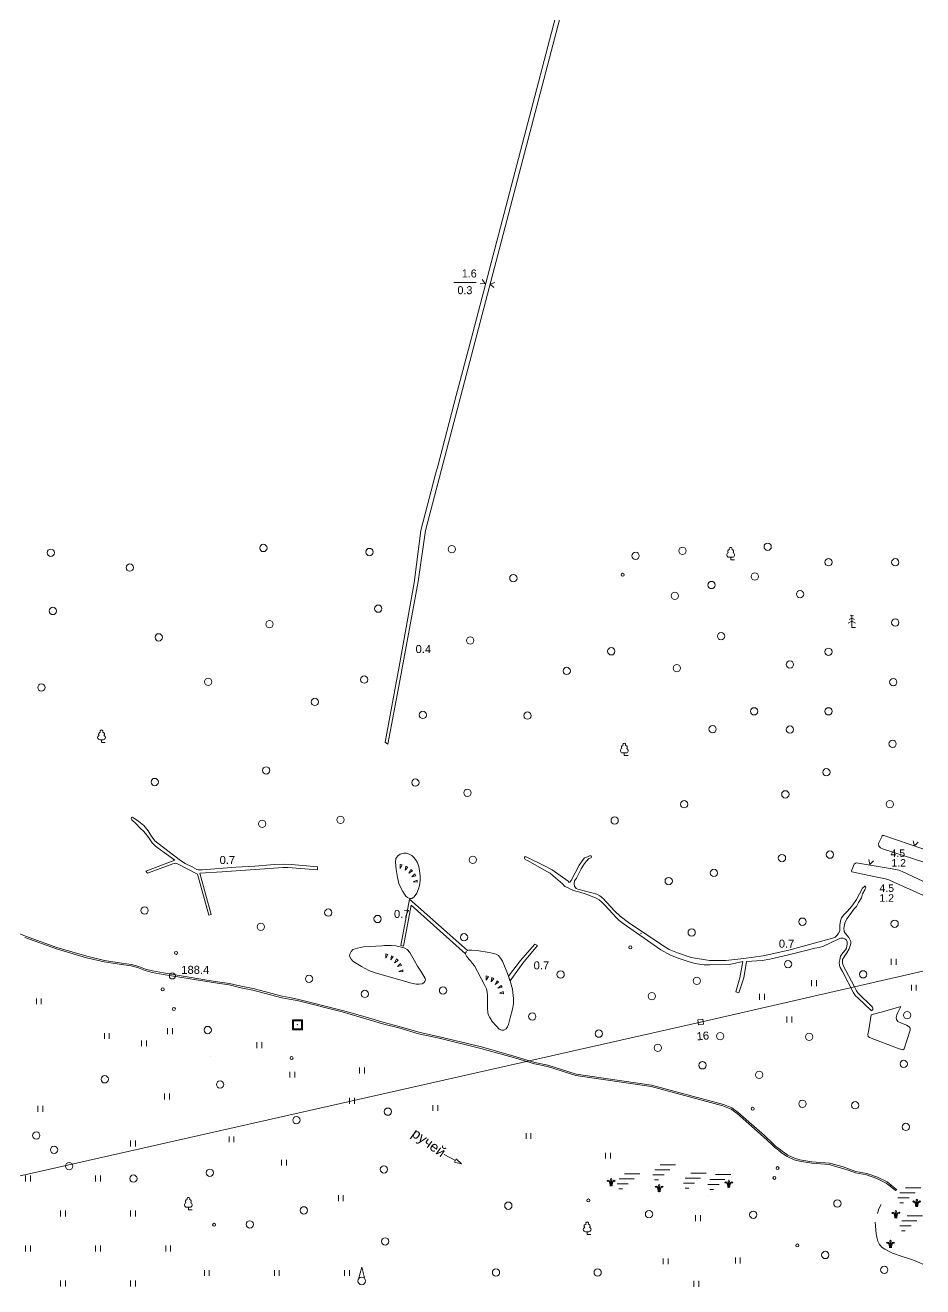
# Model space of a CAD drawing. Extents: x 1000 to 4000, y -4000 to -1000.
# Drawn here: x 3641 to 4000, y -3302 to -2798 of the extents above; entities that cross this region are included whole.
import ezdxf
from ezdxf.enums import TextEntityAlignment as Align

# ---------------------------------------------------------------- set-up
doc = ezdxf.new("R2010")
doc.units = 0
doc.header["$MEASUREMENT"] = 0
doc.layers.get('0').update_dxf_attribs({"linetype": 'CONTINUOUS'})
for name, color, linetype in [('14', 7, 'CONTINUOUS'), ('18', 7, 'CONTINUOUS'), ('19', 7, 'CONTINUOUS'), ('30', 7, 'CONTINUOUS'), ('33', 7, 'CONTINUOUS'), ('34', 7, 'CONTINUOUS'), ('CONSTRUCTION_CLASS', 7, 'CONTINUOUS')]:
    doc.layers.add(name, color=color, linetype=linetype)
doc.styles.add('ARIAL', font='arial.ttf')
doc.styles.get("Standard").update_dxf_attribs({"font": 'txt', "height": 0.2})

msp = doc.modelspace()

# ---------------------------------------------------------------- linework, layer by layer
at = {"color": 253, "linetype": 'Continuous', "lineweight": 0}
for p, q in [((3923.22, -3011.76), (3923.22, -3010.67)), ((3923.22, -3011.76), (3924.72, -3011.76)), ((3971.65, -3036.31), (3970.15, -3036.99)), ((3971.65, -3035.06), (3970.55, -3035.56)), ((3971.65, -3033.81), (3970.95, -3034.13)), ((3971.65, -3038.81), (3971.65, -3033.81)), ((3971.65, -3033.81), (3972.35, -3034.13)), ((3971.65, -3036.31), (3971.65, -3035.06)), ((3971.65, -3035.06), (3972.75, -3035.56)), ((3971.65, -3036.31), (3973.15, -3036.99)), ((3971.65, -3038.81), (3973.15, -3038.81)), ((3671.75, -3084.73), (3671.75, -3083.65)), ((3671.75, -3084.73), (3673.25, -3084.73)), ((3880.7, -3090.01), (3880.7, -3088.92)), ((3880.7, -3090.01), (3882.2, -3090.01)), ((3996.18, -3124.07), (3996.7, -3126.01)), ((3996.7, -3126.01), (3998.12, -3124.59)), ((3978.39, -3131.59), (3978.91, -3133.52)), ((3978.91, -3133.52), (3980.32, -3132.1)), ((3910.09, -3195.67), (3912.07, -3195.38)), ((3910.37, -3197.65), (3910.09, -3195.67)), ((3910.37, -3197.65), (3912.35, -3197.36)), ((3911.22, -3196.51), (3911.22, -3196.51)), ((3912.35, -3197.36), (3912.07, -3195.38)), ((3808.67, -3249.45), (3813.18, -3251.9)), ((3880.78, -3257.2), (3886.92, -3257.2)), ((3892.11, -3257.63), (3896.61, -3257.63)), ((3892.89, -3255.63), (3898.91, -3255.63)), ((3895.08, -3253.63), (3901.21, -3253.63)), ((3907.29, -3256.9), (3913.42, -3256.9)), ((3917.12, -3257.49), (3923.25, -3257.49)), ((3877.81, -3261.2), (3882.31, -3261.2)), ((3878.5, -3263.2), (3880.01, -3263.2)), ((3878.59, -3259.2), (3884.61, -3259.2)), ((3892.79, -3259.63), (3894.31, -3259.63)), ((3904.32, -3260.9), (3908.82, -3260.9)), ((3905.01, -3262.9), (3906.52, -3262.9)), ((3905.1, -3258.9), (3911.12, -3258.9)), ((3914.14, -3261.49), (3918.65, -3261.49)), ((3914.93, -3259.49), (3920.95, -3259.49)), ((3993.07, -3262.85), (3999.2, -3262.85)), ((3914.83, -3263.49), (3916.35, -3263.49)), ((3990.09, -3266.85), (3994.59, -3266.85)), ((3990.87, -3264.85), (3996.9, -3264.85)), ((3706.46, -3271.63), (3706.46, -3270.54)), ((3706.46, -3271.63), (3707.96, -3271.63)), ((3990.78, -3268.85), (3992.29, -3268.85)), ((3990.79, -3277.99), (3995.3, -3277.99)), ((3991.57, -3275.99), (3997.6, -3275.99)), ((3993.77, -3273.99), (3999.9, -3273.99)), ((3865.86, -3281.43), (3865.86, -3280.35)), ((3865.86, -3281.43), (3867.36, -3281.43)), ((3991.48, -3279.99), (3992.99, -3279.99)), ((3774.45, -3299.28), (3775.74, -3294.55)), ((3775.74, -3294.55), (3777.03, -3299.28))]:
    msp.add_line(p, q, dxfattribs=at)
for points in [[(3922.53, -3010.67), (3923.9, -3010.67)], [(3671.06, -3083.65), (3672.43, -3083.65)], [(3880.01, -3088.92), (3881.38, -3088.92)], [(3791.12, -3133.47), (3791.92, -3133.71), (3791.1, -3135.16), (3791.12, -3133.47)], [(3793.37, -3134.2), (3794.12, -3134.56), (3793.07, -3135.85), (3793.37, -3134.2)], [(3795.41, -3135.49), (3796.01, -3136.07), (3794.61, -3136.97), (3795.41, -3135.49)], [(3797.03, -3137.31), (3797.41, -3138.05), (3795.78, -3138.44), (3797.03, -3137.31)], [(3797.88, -3139.8), (3797.98, -3140.63), (3796.32, -3140.43), (3797.88, -3139.8)], [(3785.38, -3169.29), (3786.18, -3169.53), (3785.36, -3170.98), (3785.38, -3169.29)], [(3787.63, -3170.02), (3788.38, -3170.38), (3787.33, -3171.67), (3787.63, -3170.02)], [(3789.67, -3171.31), (3790.27, -3171.89), (3788.87, -3172.79), (3789.67, -3171.31)], [(3987.41, -3173.6), (3987.41, -3171.26)], [(3989.36, -3171.26), (3989.36, -3173.6)], [(3791.29, -3173.13), (3791.67, -3173.87), (3790.05, -3174.26), (3791.29, -3173.13)], [(3792.14, -3175.62), (3792.24, -3176.45), (3790.58, -3176.25), (3792.14, -3175.62)], [(3825.56, -3178.04), (3826.36, -3178.28), (3825.53, -3179.73), (3825.56, -3178.04)], [(3827.8, -3178.77), (3828.56, -3179.13), (3827.5, -3180.42), (3827.8, -3178.77)], [(3829.85, -3180.06), (3830.45, -3180.64), (3829.04, -3181.54), (3829.85, -3180.06)], [(3831.47, -3181.88), (3831.84, -3182.62), (3830.22, -3183.01), (3831.47, -3181.88)], [(3955.53, -3182.16), (3955.53, -3179.82)], [(3957.49, -3179.82), (3957.49, -3182.16)], [(3995.45, -3183.97), (3995.45, -3181.64)], [(3997.4, -3181.64), (3997.4, -3183.97)], [(3645.73, -3189.4), (3645.73, -3187.06)], [(3647.68, -3187.06), (3647.68, -3189.4)], [(3832.32, -3184.37), (3832.41, -3185.2), (3830.76, -3185), (3832.32, -3184.37)], [(3934.8, -3187.61), (3934.8, -3185.27)], [(3936.75, -3185.27), (3936.75, -3187.61)], [(3945.69, -3196.68), (3945.69, -3194.34)], [(3947.64, -3194.34), (3947.64, -3196.68)], [(3672.9, -3203.29), (3672.9, -3200.95)], [(3674.85, -3200.95), (3674.85, -3203.29)], [(3698.16, -3201.36), (3698.16, -3199.01)], [(3700.11, -3199.01), (3700.11, -3201.36)], [(3687.76, -3206.22), (3687.76, -3203.88)], [(3689.71, -3203.88), (3689.71, -3206.22)], [(3733.85, -3206.92), (3733.85, -3204.58)], [(3735.8, -3204.58), (3735.8, -3206.92)], [(3747.02, -3218.74), (3747.02, -3216.4)], [(3748.97, -3216.4), (3748.97, -3218.74)], [(3774.86, -3217.07), (3774.86, -3214.73)], [(3776.81, -3214.73), (3776.81, -3217.07)], [(3696.92, -3227.49), (3696.92, -3225.15)], [(3698.87, -3225.15), (3698.87, -3227.49)], [(3770.93, -3229.16), (3770.93, -3226.82)], [(3772.88, -3226.82), (3772.88, -3229.16)], [(3646.32, -3232.36), (3646.32, -3230.01)], [(3648.28, -3230.01), (3648.28, -3232.36)], [(3804.16, -3232.03), (3804.16, -3229.69)], [(3806.11, -3229.69), (3806.11, -3232.03)], [(3722.75, -3244.6), (3722.75, -3242.26)], [(3724.7, -3242.26), (3724.7, -3244.6)], [(3841.44, -3243.25), (3841.44, -3240.91)], [(3843.39, -3240.91), (3843.39, -3243.25)], [(3683.4, -3246.26), (3683.4, -3243.92)], [(3685.35, -3243.92), (3685.35, -3246.26)], [(3743.7, -3253.91), (3743.7, -3251.57)], [(3745.65, -3251.57), (3745.65, -3253.91)], [(3815.7, -3253.26), (3813.55, -3251.21), (3812.81, -3252.59), (3815.7, -3253.26)], [(3873.24, -3251.14), (3873.24, -3248.8)], [(3875.19, -3248.8), (3875.19, -3251.14)], [(3641.4, -3260.26), (3641.4, -3257.92)], [(3643.35, -3257.92), (3643.35, -3260.26)], [(3669.4, -3260.26), (3669.4, -3257.92)], [(3671.35, -3257.92), (3671.35, -3260.26)], [(3766.43, -3268.11), (3766.43, -3265.78)], [(3768.38, -3265.78), (3768.38, -3268.11)], [(3655.4, -3274.26), (3655.4, -3271.92)], [(3657.35, -3271.92), (3657.35, -3274.26)], [(3683.4, -3274.26), (3683.4, -3271.92)], [(3685.35, -3271.92), (3685.35, -3274.26)], [(3705.77, -3270.54), (3707.14, -3270.54)], [(3909.19, -3276.09), (3909.19, -3273.75)], [(3911.14, -3273.75), (3911.14, -3276.09)], [(3865.17, -3280.35), (3866.53, -3280.35)], [(3641.4, -3288.26), (3641.4, -3285.92)], [(3643.35, -3285.92), (3643.35, -3288.26)], [(3669.4, -3288.26), (3669.4, -3285.92)], [(3671.35, -3285.92), (3671.35, -3288.26)], [(3697.4, -3288.26), (3697.4, -3285.92)], [(3699.35, -3285.92), (3699.35, -3288.26)], [(3896.25, -3293.38), (3896.25, -3291.04)], [(3898.2, -3291.04), (3898.2, -3293.38)], [(3925.12, -3293.05), (3925.12, -3290.71)], [(3927.07, -3290.71), (3927.07, -3293.05)], [(3712.86, -3298.04), (3712.86, -3295.7)], [(3714.81, -3295.7), (3714.81, -3298.04)], [(3740.86, -3298.04), (3740.86, -3295.7)], [(3742.81, -3295.7), (3742.81, -3298.04)], [(3768.86, -3298.04), (3768.86, -3295.7)], [(3770.81, -3295.7), (3770.81, -3298.04)], [(3655.4, -3302.26), (3655.4, -3299.92)], [(3657.35, -3299.92), (3657.35, -3302.26)], [(3683.4, -3302.26), (3683.4, -3299.92)], [(3685.35, -3299.92), (3685.35, -3302.26)], [(3908.53, -3302.36), (3908.53, -3300.02)], [(3910.48, -3300.02), (3910.48, -3302.36)]]:
    msp.add_lwpolyline(points, dxfattribs=at)
for points in [[(3752.02, -3195.58), (3748.02, -3195.58), (3748.02, -3195.58), (3748.02, -3199.58), (3748.02, -3199.58), (3752.02, -3199.58), (3752.02, -3199.58), (3752.02, -3195.58)], [(3751.62, -3195.98), (3748.42, -3195.98), (3748.42, -3195.98), (3748.42, -3199.18), (3748.42, -3199.18), (3751.62, -3199.18), (3751.62, -3199.18), (3751.62, -3195.98)], [(3874.22, -3259.76), (3873.89, -3259.95), (3874.05, -3260.21), (3874.51, -3260.19), (3874.9, -3260.67), (3875.08, -3262.08), (3875.08, -3262.08), (3875.04, -3260.48), (3874.67, -3259.95), (3874.22, -3259.76)], [(3875.47, -3262.1), (3875.31, -3260.19), (3875.18, -3259.46), (3875.47, -3258.98), (3875.74, -3259.45), (3875.57, -3260.24), (3875.47, -3262.1)], [(3876.72, -3259.76), (3877.03, -3259.95), (3876.87, -3260.21), (3876.41, -3260.19), (3876.02, -3260.67), (3875.8, -3262.06), (3875.8, -3262.06), (3875.9, -3260.48), (3876.27, -3259.95), (3876.72, -3259.76)], [(3893.43, -3262.14), (3893.09, -3262.33), (3893.26, -3262.59), (3893.72, -3262.57), (3894.11, -3263.05), (3894.29, -3264.46), (3894.29, -3264.46), (3894.24, -3262.86), (3893.88, -3262.33), (3893.43, -3262.14)], [(3894.68, -3264.48), (3894.52, -3262.57), (3894.39, -3261.84), (3894.68, -3261.36), (3894.95, -3261.83), (3894.78, -3262.62), (3894.68, -3264.48)], [(3895.93, -3262.14), (3896.24, -3262.33), (3896.08, -3262.59), (3895.61, -3262.57), (3895.23, -3263.05), (3895.01, -3264.44), (3895.01, -3264.44), (3895.11, -3262.86), (3895.48, -3262.33), (3895.93, -3262.14)], [(3921.24, -3260.42), (3920.91, -3260.61), (3921.07, -3260.87), (3921.53, -3260.85), (3921.92, -3261.33), (3922.1, -3262.74), (3922.1, -3262.74), (3922.06, -3261.14), (3921.69, -3260.61), (3921.24, -3260.42)], [(3922.49, -3262.76), (3922.33, -3260.85), (3922.2, -3260.12), (3922.49, -3259.64), (3922.76, -3260.11), (3922.59, -3260.9), (3922.49, -3262.76)], [(3923.74, -3260.42), (3924.05, -3260.61), (3923.89, -3260.87), (3923.43, -3260.85), (3923.04, -3261.33), (3922.82, -3262.72), (3922.82, -3262.72), (3922.92, -3261.14), (3923.29, -3260.61), (3923.74, -3260.42)], [(3996.35, -3268.07), (3996.02, -3268.26), (3996.18, -3268.53), (3996.64, -3268.51), (3997.03, -3268.99), (3997.21, -3270.39), (3997.21, -3270.39), (3997.17, -3268.8), (3996.8, -3268.26), (3996.35, -3268.07)], [(3997.6, -3270.41), (3997.44, -3268.51), (3997.31, -3267.78), (3997.6, -3267.3), (3997.87, -3267.76), (3997.7, -3268.55), (3997.6, -3270.41)], [(3998.85, -3268.07), (3999.16, -3268.26), (3999, -3268.53), (3998.54, -3268.51), (3998.15, -3268.99), (3997.93, -3270.38), (3997.93, -3270.38), (3998.03, -3268.8), (3998.4, -3268.26), (3998.85, -3268.07)], [(3988.01, -3272.57), (3987.68, -3272.76), (3987.84, -3273.02), (3988.3, -3273), (3988.69, -3273.48), (3988.87, -3274.89), (3988.87, -3274.89), (3988.83, -3273.29), (3988.46, -3272.76), (3988.01, -3272.57)], [(3989.26, -3274.91), (3989.1, -3273), (3988.97, -3272.27), (3989.26, -3271.79), (3989.53, -3272.26), (3989.36, -3273.05), (3989.26, -3274.91)], [(3990.51, -3272.57), (3990.82, -3272.76), (3990.66, -3273.02), (3990.2, -3273), (3989.81, -3273.48), (3989.59, -3274.87), (3989.59, -3274.87), (3989.69, -3273.29), (3990.06, -3272.76), (3990.51, -3272.57)], [(3985.89, -3284.48), (3985.56, -3284.67), (3985.72, -3284.93), (3986.18, -3284.91), (3986.57, -3285.39), (3986.75, -3286.8), (3986.75, -3286.8), (3986.71, -3285.2), (3986.34, -3284.67), (3985.89, -3284.48)], [(3987.14, -3286.82), (3986.98, -3284.91), (3986.85, -3284.18), (3987.14, -3283.7), (3987.41, -3284.17), (3987.24, -3284.96), (3987.14, -3286.82)], [(3988.39, -3284.48), (3988.7, -3284.67), (3988.54, -3284.93), (3988.08, -3284.91), (3987.69, -3285.39), (3987.47, -3286.78), (3987.47, -3286.78), (3987.57, -3285.2), (3987.94, -3284.67), (3988.39, -3284.48)]]:
    msp.add_lwpolyline(points, close=True, dxfattribs=at)
for centre, radius in [((3736.46, -3006.98), 1.46), ((3811.79, -3007.43), 1.46), ((3938.01, -3006.48), 1.46), ((3651.5, -3008.88), 1.46), ((3778.83, -3008.6), 1.46), ((3885.22, -3010.14), 1.46), ((3903.95, -3008.1), 1.46), ((3683.08, -3014.84), 1.46), ((3962.3, -3012.71), 1.46), ((3989.02, -3012.71), 1.46), ((3836.36, -3019.07), 1.46), ((3880.03, -3017.7), 0.6), ((3915.59, -3021.79), 1.46), ((3932.87, -3018.39), 1.46), ((3900.88, -3026.1), 1.46), ((3950.96, -3025.44), 1.46), ((3652.31, -3032.17), 1.46), ((3782.37, -3031.25), 1.46), ((3738.91, -3037.47), 1.46), ((3989.02, -3036.81), 1.46), ((3694.62, -3042.72), 1.46), ((3919.37, -3042.23), 1.46), ((3819.08, -3043.97), 1.46), ((3875.5, -3048.3), 1.46), ((3962.3, -3048.46), 1.46), ((3857.69, -3056.14), 1.46), ((3901.69, -3055.06), 1.46), ((3946.91, -3053.6), 1.46), ((3647.72, -3062.76), 1.46), ((3714.35, -3060.49), 1.46), ((3776.7, -3059.62), 1.46), ((3988.21, -3060.64), 1.46), ((3756.99, -3068.55), 1.46), ((3932.6, -3072.29), 1.46), ((3962.3, -3072.29), 1.46), ((3800.18, -3073.73), 1.46), ((3842.03, -3074.01), 1.46), ((3916, -3079.42), 1.46), ((3946.91, -3079.6), 1.46), ((3987.94, -3085.29), 1.46), ((3737.56, -3095.9), 1.46), ((3961.49, -3096.66), 1.46), ((3693.02, -3100.56), 1.46), ((3797.21, -3100.8), 1.46), ((3818, -3104.86), 1.46), ((3945.08, -3105.49), 1.46), ((3904.66, -3109.46), 1.46), ((3986.86, -3109.39), 1.46), ((3735.94, -3117.29), 1.46), ((3767.25, -3115.67), 1.46), ((3876.85, -3115.95), 1.46), ((3820.16, -3131.65), 1.46), ((3943.73, -3130.95), 1.46), ((3962.9, -3129.59), 1.46), ((3916.54, -3136.91), 1.46), ((3898.45, -3140.16), 1.46), ((3688.97, -3151.95), 1.46), ((3762.39, -3152.76), 1.46), ((3735.4, -3158.45), 1.46), ((3782.1, -3155.32), 1.46), ((3951.9, -3156.4), 1.46), ((3988.76, -3157.21), 1.46), ((3816.65, -3162.63), 1.46), ((3907.63, -3160.74), 1.46), ((3883.12, -3166.67), 0.6), ((3701.53, -3168.89), 0.6), ((3946.16, -3173.39), 1.46), ((3700.09, -3178.09), 1.2), ((3855.26, -3177.53), 1.46), ((3976.21, -3177.45), 1.46), ((3754.7, -3179.23), 1.46), ((3808.25, -3183.91), 1.46), ((3909.67, -3180.06), 1.46), ((3696.17, -3183.46), 0.6), ((3776.98, -3185.28), 1.46), ((3891.7, -3186.19), 1.46), ((3700.67, -3191.29), 0.6), ((3993.75, -3193.78), 1.46), ((3843.92, -3194.32), 1.46), ((3714.21, -3199.71), 1.46), ((3870.54, -3201.16), 1.46), ((3919, -3202.2), 1.46), ((3954.6, -3202.44), 1.46), ((3894.12, -3206.86), 1.46), ((3747.71, -3210.9), 0.6), ((3911.95, -3213.82), 1.46), ((3992.4, -3213.28), 1.46), ((3673.04, -3219.42), 1.46), ((3934.63, -3217.61), 1.46), ((3719.14, -3221.5), 1.46), ((3951.9, -3229.25), 1.46), ((3786.18, -3232.35), 1.46), ((3932.01, -3231.19), 0.6), ((3972.96, -3229.8), 1.46), ((3749.64, -3235.73), 1.46), ((3993.21, -3238.46), 1.46), ((3645.67, -3241.86), 1.46), ((3652.77, -3247.61), 1.46), ((3658.79, -3254.17), 1.46), ((3684.49, -3259.13), 1.46), ((3715.03, -3256.77), 1.46), ((3784.63, -3255.44), 1.46), ((3940.72, -3258.81), 0.6), ((3941.97, -3254.92), 0.6), ((3866.33, -3267.83), 0.6), ((3965.86, -3269.09), 1.46), ((3752.61, -3271.81), 1.46), ((3834.35, -3269.95), 1.46), ((3890.59, -3273.33), 1.46), ((3932.26, -3273.57), 1.46), ((3716.77, -3277.6), 0.6), ((3731.02, -3277.42), 1.46), ((3785.15, -3284.22), 1.46), ((3949.89, -3285.84), 0.6), ((3961.03, -3289.65), 1.46), ((3775.74, -3300.05), 1.5), ((3829.42, -3296.67), 1.46), ((3870.06, -3296.65), 1.46), ((3984.61, -3295.62), 1.46)]:
    msp.add_circle(centre, radius, dxfattribs=at)
for centre, radius, start, end in [((3922.54, -3009.79), 0.879, 108.3532, 269.3875), ((3922.78, -3008.41), 0.754, 88.1329, 226.6634), ((3923.22, -3007.3), 0.545, 90, 220.5003), ((3923.22, -3007.3), 0.545, 319.4997, 90), ((3923.66, -3008.41), 0.754, 313.3366, 91.8671), ((3923.9, -3009.79), 0.879, 269.6098, 71.6468), ((3671.31, -3081.39), 0.754, 88.1329, 226.6634), ((3671.75, -3080.28), 0.545, 90, 220.5003), ((3671.75, -3080.28), 0.545, 319.4997, 90), ((3672.19, -3081.39), 0.754, 313.3366, 91.8671), ((3671.07, -3082.77), 0.879, 108.3532, 269.3875), ((3672.43, -3082.77), 0.879, 269.6098, 71.6468), ((3880.26, -3086.66), 0.754, 88.1329, 226.6634), ((3880.7, -3085.55), 0.545, 90, 220.5003), ((3880.7, -3085.55), 0.545, 319.4997, 90), ((3881.14, -3086.66), 0.754, 313.3366, 91.8671), ((3880.02, -3088.04), 0.879, 108.3532, 269.3875), ((3881.38, -3088.04), 0.879, 269.6098, 71.6468), ((3706.02, -3268.28), 0.754, 88.1329, 226.6634), ((3706.46, -3267.17), 0.545, 90, 220.5003), ((3706.46, -3267.17), 0.545, 319.4997, 90), ((3706.9, -3268.28), 0.754, 313.3366, 91.8671), ((3705.78, -3269.66), 0.879, 108.3532, 269.3875), ((3707.14, -3269.66), 0.879, 269.6098, 71.6468), ((3865.42, -3278.09), 0.754, 88.1329, 226.6634), ((3865.86, -3276.98), 0.545, 90, 220.5003), ((3865.86, -3276.98), 0.545, 319.4997, 90), ((3866.29, -3278.09), 0.754, 313.3366, 91.8671), ((3865.18, -3279.47), 0.879, 108.3532, 269.3875), ((3866.53, -3279.47), 0.879, 269.6098, 71.6468)]:
    msp.add_arc(centre, radius, start, end, dxfattribs=at)
at = {"color": 253, "lineweight": 0}
for p in [(3750.02, -3197.58), (3750.02, -3197.58), (3875.05, -3260.92), (3875.55, -3260.54), (3875.93, -3260.91), (3894.26, -3263.3), (3894.76, -3262.92), (3895.13, -3263.29), (3922.07, -3261.58), (3922.57, -3261.2), (3922.95, -3261.57), (3989.34, -3273.35), (3997.18, -3269.24), (3997.69, -3268.86), (3998.06, -3269.22), (3988.84, -3273.73), (3989.72, -3273.72), (3986.72, -3285.64), (3987.22, -3285.26), (3987.6, -3285.63)]:
    msp.add_point(p, dxfattribs=at)
at = {"layer": '14', "color": 253, "linetype": 'Continuous', "lineweight": 0}
for p, q in [((3789.42, -3131.11), (3789.22, -3132.6)), ((3790.13, -3130.07), (3789.42, -3131.11)), ((3791.17, -3129.36), (3790.13, -3130.07)), ((3792.53, -3128.97), (3791.17, -3129.36)), ((3793.56, -3128.97), (3792.53, -3128.97)), ((3794.66, -3129.36), (3793.56, -3128.97)), ((3795.83, -3130), (3794.66, -3129.36)), ((3796.48, -3130.65), (3795.83, -3130)), ((3797.19, -3131.49), (3796.48, -3130.65)), ((3797.97, -3132.6), (3797.19, -3131.49)), ((3789.22, -3132.6), (3789.48, -3135.58)), ((3789.48, -3135.58), (3790, -3138.69)), ((3798.55, -3134.28), (3797.97, -3132.6)), ((3798.88, -3136.03), (3798.55, -3134.28)), ((3799.14, -3138.04), (3798.88, -3136.03)), ((3790, -3138.69), (3790.65, -3141.09)), ((3790.65, -3141.09), (3791.1, -3142.39)), ((3798.49, -3143.23), (3798.88, -3141.87)), ((3798.88, -3141.87), (3799.07, -3139.99)), ((3799.07, -3139.99), (3799.14, -3138.04)), ((3791.1, -3142.39), (3792.14, -3144.33)), ((3792.14, -3144.33), (3792.85, -3145.37)), ((3792.85, -3145.37), (3793.43, -3146.14)), ((3793.43, -3146.14), (3794.02, -3146.79)), ((3794.02, -3146.79), (3794.99, -3147.18)), ((3794.99, -3147.18), (3795.77, -3147.09)), ((3795.77, -3147.09), (3796.74, -3146.41)), ((3796.74, -3146.41), (3797.78, -3144.98)), ((3797.78, -3144.98), (3798.49, -3143.23)), ((3772.25, -3167.57), (3774.06, -3166.92)), ((3774.06, -3166.92), (3776.46, -3166.47)), ((3776.46, -3166.47), (3778.99, -3166.27)), ((3778.99, -3166.27), (3783.84, -3166.01)), ((3783.84, -3166.01), (3784.69, -3165.98)), ((3784.69, -3165.98), (3787.47, -3165.95)), ((3787.47, -3165.95), (3789.35, -3166.08)), ((3789.35, -3166.08), (3790.45, -3166.27)), ((3790.45, -3166.27), (3791.69, -3166.53)), ((3791.69, -3166.53), (3792.98, -3166.99)), ((3792.98, -3166.99), (3793.89, -3167.57)), ((3770.89, -3170.23), (3771.02, -3169.39)), ((3771.47, -3171.33), (3770.89, -3170.23)), ((3771.02, -3169.39), (3771.47, -3168.28)), ((3771.47, -3168.28), (3772.25, -3167.57)), ((3772.18, -3172.17), (3771.47, -3171.33)), ((3773.22, -3172.82), (3772.18, -3172.17)), ((3793.89, -3167.57), (3794.92, -3168.67)), ((3794.92, -3168.67), (3796.87, -3172.11)), ((3796.87, -3172.11), (3798.1, -3174.18)), ((3817.24, -3169.45), (3817.25, -3169.21)), ((3817.63, -3170.16), (3817.24, -3169.45)), ((3817.25, -3169.21), (3817.37, -3168.73)), ((3817.25, -3169.21), (3817.38, -3168.73)), ((3817.37, -3168.73), (3817.38, -3168.73)), ((3817.38, -3168.73), (3817.68, -3168.3)), ((3818.73, -3171.46), (3817.63, -3170.16)), ((3818.07, -3167.96), (3818.15, -3167.89)), ((3818.15, -3167.89), (3818.61, -3167.83)), ((3818.61, -3167.83), (3819.77, -3167.83)), ((3819.19, -3172.11), (3818.73, -3171.46)), ((3820.03, -3173.08), (3819.19, -3172.11)), ((3819.77, -3167.83), (3821.71, -3167.96)), ((3821.71, -3167.96), (3826.7, -3168.67)), ((3826.7, -3168.67), (3827.93, -3168.93)), ((3827.93, -3168.93), (3829.43, -3169.38)), ((3829.43, -3169.38), (3830.4, -3169.97)), ((3830.4, -3169.97), (3831.24, -3170.94)), ((3831.24, -3170.94), (3832.02, -3172.23)), ((3832.02, -3172.23), (3834.03, -3177.1)), ((3775.68, -3174.25), (3773.22, -3172.82)), ((3778.6, -3175.87), (3775.68, -3174.25)), ((3781.19, -3176.91), (3778.6, -3175.87)), ((3795.64, -3180.93), (3781.19, -3176.91)), ((3798.1, -3174.18), (3799.65, -3176.52)), ((3799.65, -3176.52), (3801.14, -3179.11)), ((3820.81, -3174.11), (3820.03, -3173.08)), ((3822.04, -3176.32), (3820.81, -3174.11)), ((3825.02, -3181.96), (3822.04, -3176.32)), ((3834.03, -3177.1), (3834.41, -3178.19)), ((3797.58, -3181.44), (3795.64, -3180.93)), ((3798.75, -3181.44), (3797.58, -3181.44)), ((3799.85, -3181.18), (3798.75, -3181.44)), ((3800.63, -3180.86), (3799.85, -3181.18)), ((3801.02, -3180.28), (3800.63, -3180.86)), ((3801.21, -3179.63), (3801.02, -3180.28)), ((3801.14, -3179.11), (3801.21, -3179.63)), ((3825.6, -3183.19), (3825.02, -3181.96)), ((3834.41, -3178.19), (3835, -3179.88)), ((3835, -3179.88), (3835.03, -3180)), ((3835.03, -3180), (3835.97, -3183.32)), ((3825.86, -3184.55), (3825.6, -3183.19)), ((3826.05, -3185.65), (3825.86, -3184.55)), ((3825.99, -3191.03), (3826.05, -3186.95)), ((3826.05, -3186.95), (3826.05, -3185.65)), ((3835.97, -3183.32), (3836.1, -3184.75)), ((3836.1, -3184.75), (3836.36, -3187.14)), ((3836.36, -3187.14), (3836.42, -3188.25)), ((3826.12, -3192.79), (3825.99, -3191.03)), ((3835.97, -3191.42), (3835.13, -3194.8)), ((3836.36, -3189.28), (3835.97, -3191.42)), ((3836.42, -3188.25), (3836.36, -3189.28)), ((3979.41, -3193.66), (3984.8, -3192.12)), ((3984.8, -3192.12), (3991.21, -3190.29)), ((3991.21, -3190.29), (3990.04, -3192.76)), ((3826.44, -3193.76), (3826.12, -3192.79)), ((3826.9, -3194.67), (3826.44, -3193.76)), ((3827.93, -3196.29), (3826.9, -3194.67)), ((3829.68, -3198.23), (3827.93, -3196.29)), ((3834.41, -3197.45), (3833.96, -3198.49)), ((3835.13, -3194.8), (3834.41, -3197.45)), ((3978.51, -3199.63), (3979.41, -3193.66)), ((3989.65, -3193.66), (3989.39, -3194.7)), ((3989.39, -3194.7), (3989.52, -3195.48)), ((3989.52, -3195.48), (3990.04, -3196.26)), ((3990.04, -3192.76), (3989.65, -3193.66)), ((3990.04, -3196.26), (3991.21, -3196.9)), ((3991.21, -3196.9), (3993.54, -3197.81)), ((3830.72, -3199.33), (3829.68, -3198.23)), ((3831.69, -3199.72), (3830.72, -3199.33)), ((3832.6, -3199.72), (3831.69, -3199.72)), ((3833.44, -3199.2), (3832.6, -3199.72)), ((3833.96, -3198.49), (3833.44, -3199.2)), ((3977.99, -3201.44), (3978.51, -3199.63)), ((3978.12, -3202.35), (3977.99, -3201.44)), ((3978.77, -3202.74), (3978.12, -3202.35)), ((3990.56, -3207.28), (3978.77, -3202.74)), ((3994.96, -3199.76), (3992.63, -3207.28)), ((3993.54, -3197.81), (3994.57, -3198.46)), ((3994.57, -3198.46), (3994.96, -3198.98)), ((3994.96, -3198.98), (3994.96, -3199.76)), ((3991.98, -3207.67), (3990.56, -3207.28)), ((3992.63, -3207.28), (3991.98, -3207.67))]:
    msp.add_line(p, q, dxfattribs=at)
at = {"layer": '18', "color": 253, "linetype": 'Continuous', "lineweight": 0}
for p, q in [((3911.22, -3196.51), (4000, -3176.15)), ((3530.12, -3282.71), (3911.22, -3196.51))]:
    msp.add_line(p, q, dxfattribs=at)
at = {"layer": '30', "color": 253, "linetype": 'Continuous', "lineweight": 0}
for p, q in [((3893.03, -2650.02), (3801.2, -3000)), ((3819.45, -2923.46), (3891.19, -2650.02)), ((3813.54, -2945.96), (3819.45, -2923.46)), ((3806.11, -2974.3), (3813.54, -2945.96)), ((3805.28, -2977.47), (3806.11, -2974.3)), ((3799.36, -3000), (3805.28, -2977.47)), ((3799.36, -3000), (3796.72, -3020.87)), ((3801.2, -3000), (3798.28, -3020.35)), ((3796.72, -3020.87), (3790.67, -3054.38)), ((3798.28, -3020.35), (3790.96, -3060.12)), ((3790.67, -3054.38), (3785.16, -3084.63)), ((3790.96, -3060.12), (3786.22, -3085.47)), ((3785.16, -3084.63), (3786.22, -3085.47)), ((3683.58, -3115.16), (3683.71, -3114.71)), ((3683.9, -3115.74), (3683.58, -3115.16)), ((3683.71, -3114.71), (3684.1, -3114.64)), ((3685.64, -3117.29), (3683.9, -3115.74)), ((3684.1, -3114.64), (3684.54, -3114.92)), ((3684.54, -3114.92), (3686.73, -3116.34)), ((3686.73, -3116.34), (3688.66, -3117.89)), ((3687.05, -3118.84), (3685.64, -3117.29)), ((3688.66, -3120.38), (3687.05, -3118.84)), ((3688.66, -3117.89), (3690.33, -3120.01)), ((3689.82, -3121.74), (3688.66, -3120.38)), ((3690.91, -3123.22), (3689.82, -3121.74)), ((3690.33, -3120.01), (3691.16, -3121.36)), ((3691.16, -3121.36), (3692, -3122.65)), ((3983.76, -3121.94), (3983.63, -3122.46)), ((3984.41, -3121.94), (3983.76, -3121.94)), ((4000, -3127.23), (3984.41, -3121.94)), ((3692, -3124.83), (3690.91, -3123.22)), ((3692, -3122.65), (3693.03, -3124.01)), ((3693.28, -3126.18), (3692, -3124.83)), ((3693.03, -3124.01), (3694.25, -3124.97)), ((3694.36, -3127.06), (3693.28, -3126.18)), ((3694.25, -3124.97), (3703.31, -3131.93)), ((3701.11, -3131.77), (3694.36, -3127.06)), ((3983.63, -3122.46), (3982.34, -3125.18)), ((3982.34, -3125.18), (3982.46, -3126.22)), ((3982.46, -3126.22), (3983.11, -3126.87)), ((3983.11, -3126.87), (3984.28, -3127.39)), ((3689.48, -3136.15), (3701.11, -3131.77)), ((3703.31, -3131.93), (3705.23, -3133.15)), ((3840.95, -3130.47), (3840.75, -3130.53)), ((3840.75, -3130.53), (3840.75, -3131.05)), ((3840.75, -3131.05), (3841.07, -3131.56)), ((3841.46, -3130.53), (3840.95, -3130.47)), ((3841.07, -3131.56), (3842.3, -3132.01)), ((3842.49, -3131.05), (3841.46, -3130.53)), ((3842.3, -3132.01), (3845.77, -3134.01)), ((3848.27, -3133.76), (3842.49, -3131.05)), ((3864.26, -3131.53), (3862.66, -3133.85)), ((3864.84, -3130.82), (3864.26, -3131.53)), ((3864.78, -3133.2), (3865.68, -3132.11)), ((3865.94, -3130.5), (3864.84, -3130.82)), ((3865.68, -3132.11), (3866.51, -3131.2)), ((3866.77, -3130.11), (3865.94, -3130.5)), ((3866.51, -3131.2), (3867.41, -3130.82)), ((3867.29, -3130.11), (3866.77, -3130.11)), ((3867.48, -3130.11), (3867.29, -3130.11)), ((3867.41, -3130.82), (3867.61, -3130.3)), ((3867.61, -3130.3), (3867.48, -3130.11)), ((3984.28, -3127.39), (4000, -3132.5)), ((3690.19, -3137.05), (3689.48, -3136.15)), ((3700.27, -3133.25), (3690.19, -3137.05)), ((3701.37, -3133.06), (3700.27, -3133.25)), ((3702.14, -3133.25), (3701.37, -3133.06)), ((3710.16, -3137.43), (3702.14, -3133.25)), ((3705.23, -3133.15), (3708, -3134.5)), ((3708, -3134.5), (3709.86, -3135.53)), ((3709.86, -3135.53), (3710.37, -3135.66)), ((3710.37, -3135.66), (3711.98, -3135.66)), ((3720.03, -3136.42), (3711, -3137.06)), ((3711, -3137.06), (3715.62, -3153.54)), ((3711.98, -3135.66), (3725.47, -3134.63)), ((3744.32, -3134.75), (3720.03, -3136.42)), ((3725.47, -3134.63), (3733.05, -3134.25)), ((3733.05, -3134.25), (3740.85, -3133.59)), ((3740.85, -3133.59), (3744.89, -3133.39)), ((3746.24, -3134.68), (3744.32, -3134.75)), ((3744.89, -3133.39), (3747.66, -3133.52)), ((3758.07, -3135.72), (3746.24, -3134.68)), ((3747.66, -3133.52), (3758.07, -3134.49)), ((3758.07, -3134.49), (3758.07, -3135.72)), ((3845.77, -3134.01), (3850.07, -3136.46)), ((3851.81, -3135.62), (3848.27, -3133.76)), ((3850.07, -3136.46), (3851.1, -3137.04)), ((3851.1, -3137.04), (3852.32, -3138.01)), ((3858.24, -3140.26), (3851.81, -3135.62)), ((3862.66, -3133.85), (3859.44, -3139.98)), ((3861.57, -3138.94), (3863.43, -3135.33)), ((3863.43, -3135.33), (3864.78, -3133.2)), ((3972.62, -3133.35), (3971.58, -3136.08)), ((3971.58, -3136.08), (3971.71, -3136.47)), ((3971.71, -3136.47), (3972.36, -3136.59)), ((3972.36, -3136.59), (3980.39, -3138.28)), ((3973.39, -3132.83), (3972.62, -3133.35)), ((3987.78, -3135.3), (3973.39, -3132.83)), ((3990.37, -3135.82), (3987.78, -3135.3)), ((3991.79, -3136.34), (3990.37, -3135.82)), ((4000, -3140.23), (3991.79, -3136.34)), ((3714.59, -3153.74), (3710.16, -3137.43)), ((3852.32, -3138.01), (3855.99, -3141.23)), ((3855.99, -3141.23), (3856.95, -3142.33)), ((3858.54, -3140.56), (3858.24, -3140.26)), ((3858.24, -3140.26), (3858.24, -3140.26)), ((3858.93, -3140.56), (3858.54, -3140.56)), ((3859.44, -3139.98), (3858.93, -3140.56)), ((3860.66, -3141.2), (3860.79, -3140.11)), ((3860.79, -3142.17), (3860.66, -3141.2)), ((3860.79, -3140.11), (3861.57, -3138.94)), ((3861.5, -3143.07), (3860.79, -3142.17)), ((3976.74, -3142.29), (3975.97, -3142.93)), ((3977, -3142.09), (3976.74, -3142.29)), ((3977.26, -3142.8), (3977, -3142.09)), ((3980.39, -3138.28), (3985.06, -3139.32)), ((3985.06, -3139.32), (3986.48, -3139.71)), ((3986.48, -3139.71), (3988.43, -3140.61)), ((3988.43, -3140.61), (4000, -3145.79)), ((3594.34, -3143.65), (3641.33, -3162.13)), ((3856.95, -3142.33), (3857.98, -3142.78)), ((3857.98, -3142.78), (3859.14, -3143.36)), ((3859.14, -3143.36), (3860.1, -3143.74)), ((3860.1, -3143.74), (3861.32, -3144.26)), ((3861.32, -3144.26), (3862.87, -3144.65)), ((3862.08, -3143.39), (3861.5, -3143.07)), ((3865.17, -3144.23), (3862.08, -3143.39)), ((3862.87, -3144.65), (3865.05, -3145.23)), ((3865.05, -3145.23), (3867.24, -3146.06)), ((3867.74, -3144.88), (3865.17, -3144.23)), ((3867.24, -3146.06), (3869.47, -3147)), ((3869.73, -3145.33), (3867.74, -3144.88)), ((3869.47, -3147), (3870.62, -3147.65)), ((3870.95, -3146.1), (3869.73, -3145.33)), ((3872.15, -3147.06), (3870.95, -3146.1)), ((3876.97, -3152.22), (3872.15, -3147.06)), ((3974.69, -3145.25), (3973.47, -3147.51)), ((3974.36, -3148.74), (3975.52, -3146.8)), ((3975.97, -3142.93), (3974.69, -3145.25)), ((3975.52, -3146.8), (3975.91, -3145.25)), ((3975.52, -3146.8), (3975.52, -3146.8)), ((3975.91, -3145.25), (3976.87, -3143.71)), ((3976.87, -3143.71), (3977.26, -3142.8)), ((3791.41, -3165.86), (3794.82, -3147.43)), ((3795.46, -3149.82), (3792.5, -3166.12)), ((3794.82, -3147.43), (3818.07, -3167.96)), ((3817.25, -3169.21), (3795.46, -3149.82)), ((3870.62, -3147.65), (3871.53, -3148.48)), ((3871.53, -3148.48), (3872.94, -3149.84)), ((3872.94, -3149.84), (3876.15, -3153.32)), ((3879.09, -3154.16), (3876.97, -3152.22)), ((3971.02, -3150.99), (3969.67, -3152.41)), ((3970.96, -3153.51), (3972.5, -3151.45)), ((3972.11, -3149.64), (3971.02, -3150.99)), ((3973.47, -3147.51), (3972.11, -3149.64)), ((3972.5, -3151.45), (3973.47, -3150.28)), ((3973.47, -3150.28), (3974.36, -3148.74)), ((3715.62, -3153.54), (3714.59, -3153.74)), ((3876.15, -3153.32), (3877.63, -3154.87)), ((3877.63, -3154.87), (3878.72, -3155.97)), ((3878.72, -3155.97), (3880.27, -3157.06)), ((3882.44, -3156.67), (3879.09, -3154.16)), ((3880.27, -3157.06), (3895.31, -3167.7)), ((3896.07, -3165.89), (3882.44, -3156.67)), ((3967.16, -3156.02), (3966.91, -3157.76)), ((3967.55, -3154.86), (3967.16, -3156.02)), ((3968.45, -3153.7), (3967.55, -3154.86)), ((3969.67, -3152.41), (3968.45, -3153.7)), ((3968.45, -3158.99), (3968.84, -3156.99)), ((3968.84, -3156.99), (3969.61, -3155.31)), ((3969.61, -3155.31), (3970.96, -3153.51)), ((3641.33, -3162.13), (3653.95, -3166.68)), ((3965.82, -3161.83), (3964.98, -3162.54)), ((3966.33, -3161.05), (3965.82, -3161.83)), ((3966.84, -3160.09), (3966.33, -3161.05)), ((3966.91, -3157.76), (3966.84, -3159.12)), ((3966.84, -3159.12), (3966.84, -3160.09)), ((3968.58, -3160.28), (3968.45, -3158.99)), ((3968.97, -3161.05), (3968.58, -3160.28)), ((3970.44, -3162.68), (3968.97, -3161.05)), ((3653.76, -3167.25), (3641.11, -3162.69)), ((3665.78, -3170.79), (3653.76, -3167.25)), ((3653.95, -3166.68), (3665.93, -3170.21)), ((3792.5, -3166.12), (3791.41, -3165.86)), ((3839.19, -3171.95), (3844.98, -3165.38)), ((3846.01, -3165.89), (3840.16, -3172.99)), ((3844.98, -3165.38), (3846.01, -3165.89)), ((3898.64, -3167.57), (3896.07, -3165.89)), ((3963.89, -3163.05), (3946.47, -3167.76)), ((3953.8, -3167.74), (3956.82, -3167.03)), ((3956.82, -3167.03), (3958.56, -3166.7)), ((3958.56, -3166.7), (3960.3, -3166.25)), ((3960.3, -3166.25), (3966.21, -3163.41)), ((3964.98, -3162.54), (3963.89, -3163.05)), ((3966.21, -3163.41), (3967.24, -3163.03)), ((3967.24, -3163.03), (3968.2, -3162.96)), ((3968.2, -3162.96), (3968.91, -3163.22)), ((3968.91, -3163.22), (3969.49, -3163.8)), ((3969.49, -3167.03), (3969.1, -3167.67)), ((3969.49, -3163.8), (3969.75, -3164.45)), ((3969.75, -3165.22), (3969.49, -3167.03)), ((3969.61, -3168.88), (3970.64, -3167.2)), ((3969.75, -3164.45), (3969.75, -3165.22)), ((3970.89, -3163.46), (3970.44, -3162.68)), ((3970.64, -3167.2), (3971.02, -3166.04)), ((3971.22, -3164.36), (3970.89, -3163.46)), ((3971.02, -3166.04), (3971.22, -3165.07)), ((3971.22, -3165.07), (3971.22, -3164.36)), ((3672.85, -3172.47), (3665.78, -3170.79)), ((3665.93, -3170.21), (3672.96, -3171.88)), ((3679.69, -3173.56), (3672.85, -3172.47)), ((3672.96, -3171.88), (3679.77, -3172.97)), ((3817.38, -3168.73), (3817.25, -3169.21)), ((3817.68, -3168.3), (3817.38, -3168.73)), ((3834.41, -3178.19), (3839.19, -3171.95)), ((3895.31, -3167.7), (3899.14, -3169.8)), ((3902.01, -3168.85), (3898.64, -3167.57)), ((3899.14, -3169.8), (3902.22, -3170.96)), ((3907.48, -3170.72), (3902.01, -3168.85)), ((3902.22, -3170.96), (3906.27, -3172.25)), ((3906.27, -3172.25), (3908.52, -3172.96)), ((3914.81, -3171.88), (3907.48, -3170.72)), ((3921.24, -3171.88), (3914.81, -3171.88)), ((3928.5, -3171.17), (3921.24, -3171.88)), ((3922.73, -3173.47), (3928.13, -3172.31)), ((3928.13, -3172.31), (3926.84, -3178.89)), ((3936.15, -3170.01), (3928.5, -3171.17)), ((3928.51, -3178.89), (3929.61, -3172.38)), ((3929.61, -3172.38), (3935.78, -3171.92)), ((3935.78, -3171.92), (3938.86, -3171.34)), ((3946.47, -3167.76), (3936.15, -3170.01)), ((3938.86, -3171.34), (3945.77, -3169.8)), ((3945.77, -3169.8), (3953.8, -3167.74)), ((3966.79, -3171.67), (3966.6, -3172.77)), ((3967.11, -3170.12), (3966.79, -3171.67)), ((3968.07, -3168.83), (3967.11, -3170.12)), ((3967.87, -3172.42), (3967.94, -3171.45)), ((3968, -3173.65), (3967.87, -3172.42)), ((3967.94, -3171.45), (3968.58, -3170.49)), ((3969.1, -3167.67), (3968.07, -3168.83)), ((3968.58, -3170.49), (3969.61, -3168.88)), ((3683.65, -3174.08), (3679.69, -3173.56)), ((3679.77, -3172.97), (3683.77, -3173.49)), ((3686.47, -3174.89), (3683.65, -3174.08)), ((3683.77, -3173.49), (3686.66, -3174.32)), ((3689.17, -3175.98), (3686.47, -3174.89)), ((3686.66, -3174.32), (3689.36, -3175.41)), ((3691.99, -3176.68), (3689.17, -3175.98)), ((3689.36, -3175.41), (3692.11, -3176.09)), ((3696.41, -3177.48), (3691.99, -3176.68)), ((3692.11, -3176.09), (3696.52, -3176.89)), ((3713, -3180.24), (3696.41, -3177.48)), ((3696.52, -3176.89), (3713.09, -3179.64)), ((3840.16, -3172.99), (3835.03, -3180)), ((3908.52, -3172.96), (3909.81, -3173.28)), ((3909.81, -3173.28), (3912.64, -3173.66)), ((3912.64, -3173.66), (3914.95, -3173.66)), ((3914.95, -3173.66), (3922.73, -3173.47)), ((3966.6, -3172.77), (3966.66, -3173.73)), ((3966.66, -3173.73), (3966.98, -3174.7)), ((3966.98, -3174.7), (3967.88, -3176.31)), ((3967.88, -3176.31), (3972.37, -3184.8)), ((3972.69, -3182.48), (3968, -3173.65)), ((3718.05, -3180.99), (3713, -3180.24)), ((3713.09, -3179.64), (3718.14, -3180.39)), ((3722.77, -3181.68), (3718.05, -3180.99)), ((3718.14, -3180.39), (3722.87, -3181.09)), ((3727.42, -3182.78), (3722.77, -3181.68)), ((3722.87, -3181.09), (3727.55, -3182.19)), ((3727.55, -3182.19), (3732.33, -3183.17)), ((3835.03, -3180), (3834.41, -3178.19)), ((3835.03, -3180), (3835.03, -3180)), ((3926.84, -3178.89), (3925.3, -3184.5)), ((3926.46, -3184.82), (3928.51, -3178.89)), ((3973.47, -3184.03), (3972.69, -3182.48)), ((3732.19, -3183.76), (3727.42, -3182.78)), ((3743.87, -3186.79), (3732.19, -3183.76)), ((3732.33, -3183.17), (3744, -3186.21)), ((3746.74, -3187.31), (3743.87, -3186.79)), ((3744, -3186.21), (3746.86, -3186.72)), ((3749.91, -3187.95), (3746.74, -3187.31)), ((3746.86, -3186.72), (3750.03, -3187.36)), ((3750.03, -3187.36), (3768.12, -3191.87)), ((3925.3, -3184.5), (3926.46, -3184.82)), ((3972.37, -3184.8), (3973.08, -3186.03)), ((3973.08, -3186.03), (3974.11, -3186.8)), ((3974.11, -3184.8), (3973.47, -3184.03)), ((3979.89, -3190.54), (3974.11, -3184.8)), ((3974.11, -3186.8), (3979.32, -3191.96)), ((3767.96, -3192.44), (3749.91, -3187.95)), ((3775.14, -3194.52), (3767.96, -3192.44)), ((3768.12, -3191.87), (3775.31, -3193.94)), ((3979.32, -3191.96), (3979.7, -3191.96)), ((3979.7, -3191.96), (3980.09, -3191.57)), ((3980.09, -3190.99), (3979.89, -3190.54)), ((3980.09, -3191.57), (3980.09, -3190.99)), ((3784.55, -3197.31), (3775.14, -3194.52)), ((3775.31, -3193.94), (3784.71, -3196.73)), ((3790.61, -3198.89), (3784.55, -3197.31)), ((3784.71, -3196.73), (3790.75, -3198.31)), ((3798.47, -3201.18), (3790.61, -3198.89)), ((3790.75, -3198.31), (3798.62, -3200.6)), ((3806.73, -3202.99), (3798.47, -3201.18)), ((3798.62, -3200.6), (3806.86, -3202.4)), ((3806.86, -3202.4), (3823.57, -3206.5)), ((3823.42, -3207.08), (3806.73, -3202.99)), ((3837.34, -3210.95), (3823.42, -3207.08)), ((3823.57, -3206.5), (3837.51, -3210.38)), ((3715.23, -3210.17), (3715.23, -3210.17)), ((3715.23, -3210.17), (3715.23, -3210.17)), ((3844.82, -3213.28), (3837.34, -3210.95)), ((3837.51, -3210.38), (3844.97, -3212.7)), ((3844.97, -3212.7), (3850.13, -3213.73)), ((3849.98, -3214.31), (3844.82, -3213.28)), ((3861.3, -3217.91), (3849.98, -3214.31)), ((3850.13, -3213.73), (3861.43, -3217.32)), ((3891.47, -3222.3), (3861.3, -3217.91)), ((3861.43, -3217.32), (3891.6, -3221.71)), ((3920.11, -3230.04), (3891.47, -3222.3)), ((3891.6, -3221.71), (3920.29, -3229.47)), ((3923.46, -3231.33), (3920.11, -3230.04)), ((3920.29, -3229.47), (3923.75, -3230.8)), ((3925.78, -3233.14), (3923.46, -3231.33)), ((3923.75, -3230.8), (3926.16, -3232.67)), ((3926.16, -3232.67), (3936.71, -3241.95)), ((3936.3, -3242.39), (3925.78, -3233.14)), ((3939.66, -3245.5), (3936.3, -3242.39)), ((3936.71, -3241.95), (3940.07, -3245.07)), ((3940.76, -3246.6), (3939.66, -3245.5)), ((3940.07, -3245.07), (3941.15, -3246.14)), ((3942.29, -3247.75), (3940.76, -3246.6)), ((3941.15, -3246.14), (3942.66, -3247.28)), ((3943.38, -3248.68), (3942.29, -3247.75)), ((3942.66, -3247.28), (3943.74, -3248.2)), ((3943.74, -3248.2), (3944.7, -3248.87)), ((3944.37, -3249.37), (3943.38, -3248.68)), ((3945.78, -3250.28), (3944.37, -3249.37)), ((3944.7, -3248.87), (3946.07, -3249.75)), ((3948.56, -3251.57), (3945.78, -3250.28)), ((3946.07, -3249.75), (3948.77, -3251)), ((3950.72, -3252.18), (3948.56, -3251.57)), ((3948.77, -3251), (3950.84, -3251.59)), ((3955.62, -3252.95), (3950.72, -3252.18)), ((3950.84, -3251.59), (3955.69, -3252.36)), ((3962.58, -3253.47), (3955.62, -3252.95)), ((3955.69, -3252.36), (3962.69, -3252.88)), ((3962.69, -3252.88), (3965.32, -3253.67)), ((3965.16, -3254.24), (3962.58, -3253.47)), ((3968, -3255.02), (3965.16, -3254.24)), ((3965.32, -3253.67), (3968.18, -3254.45)), ((3970.58, -3255.92), (3968, -3255.02)), ((3968.18, -3254.45), (3973.31, -3256.24)), ((3973.16, -3256.82), (3970.58, -3255.92)), ((3977.54, -3257.6), (3973.16, -3256.82)), ((3973.31, -3256.24), (3977.7, -3257.02)), ((3981.67, -3259.11), (3977.54, -3257.6)), ((3977.7, -3257.02), (3981.91, -3258.55)), ((3985.41, -3260.91), (3981.67, -3259.11)), ((3981.91, -3258.55), (3985.74, -3260.4)), ((3986.92, -3262.16), (3985.41, -3260.91)), ((3985.74, -3260.4), (3987.33, -3261.72)), ((3989.05, -3263.93), (3986.92, -3262.16)), ((3987.33, -3261.72), (3989.57, -3263.58)), ((3914.12, -3266.22), (3914.12, -3266.22)), ((3914.12, -3266.22), (3914.12, -3266.22)), ((3914.12, -3266.22), (3914.12, -3266.22)), ((3989.57, -3263.58), (3989.05, -3263.93))]:
    msp.add_line(p, q, dxfattribs=at)
at = {"layer": '30', "color": 253, "lineweight": 0}
msp.add_point((3887.39, -3161.04), dxfattribs=at)
at = {"layer": '33', "color": 253, "linetype": 'Continuous', "lineweight": 0}
for p, q in [((3987.33, -3261.72), (3986.92, -3262.16)), ((3982.48, -3271.15), (3981.96, -3273.03)), ((3983.38, -3269.46), (3982.48, -3271.15)), ((3980.96, -3276.48), (3981.41, -3281.22)), ((3981.41, -3281.22), (3981.61, -3282.58)), ((3981.61, -3282.58), (3982, -3284.14)), ((3982, -3284.14), (3982.77, -3285.5)), ((3982.77, -3285.5), (3983.74, -3286.6)), ((3983.74, -3286.6), (3984.78, -3287.38)), ((3984.78, -3287.38), (3986.34, -3288.15)), ((3986.34, -3288.15), (3987.95, -3288.93)), ((3987.95, -3288.93), (3991.78, -3290.29)), ((3991.78, -3290.29), (3993.91, -3290.94)), ((3993.91, -3290.94), (3995.47, -3291.46)), ((3995.47, -3291.46), (3996.96, -3291.98)), ((3996.96, -3291.98), (3998.83, -3292.82)), ((3998.83, -3292.82), (4000, -3293.35))]:
    msp.add_line(p, q, dxfattribs=at)
at = {"layer": '34', "color": 253, "linetype": 'Continuous', "lineweight": 0}
msp.add_line((3812.54, -2900.83), (3821.48, -2900.83), dxfattribs=at)
at = {"layer": 'CONSTRUCTION_CLASS', "color": 253, "linetype": 'Continuous', "lineweight": 0}
for p, q in [((3825.11, -2901.19), (3823.91, -2899.59)), ((3823.13, -2901.43), (3825.11, -2901.19)), ((3828.95, -2900.9), (3827.06, -2901.56)), ((3827.06, -2901.56), (3828.58, -2902.87))]:
    msp.add_line(p, q, dxfattribs=at)

# ---------------------------------------------------------------- texts
at = {"layer": '19', "color": 253, "lineweight": 0, "style": 'ARIAL'}
msp.add_text('16', height=3.2, rotation=5, dxfattribs=at).set_placement((3912.08, -3202.06), align=Align.MIDDLE_CENTER)
at = {"layer": '30', "color": 253, "lineweight": 0, "style": 'ARIAL'}
msp.add_text('188.4', height=3.2, dxfattribs=at).set_placement((3709.22, -3175.65), align=Align.MIDDLE_CENTER)
at = {"layer": '34', "color": 253, "linetype": 'Continuous', "lineweight": 0}
for s, p in [('1.6', (3818.74, -2897.23)), ('0.3', (3817, -2903.91))]:
    msp.add_text(s, height=3.2, dxfattribs=at).set_placement(p, align=Align.MIDDLE)
at = {"layer": '34', "color": 253, "lineweight": 0, "style": 'ARIAL'}
for s, height, p in [('0.4', 3.2, (3800.39, -3047.38)), ('0.7', 3.2, (3722.05, -3131.73)), ('4.5', 3, (3990.02, -3129.01)), ('1.2', 3, (3990.37, -3132.89)), ('4.5', 3, (3985.6, -3142.98)), ('1.2', 3, (3985.58, -3146.93)), ('0.7', 3.2, (3791.75, -3153.29)), ('0.7', 3.2, (3945.57, -3165.19)), ('0.7', 3.2, (3847.57, -3173.86))]:
    msp.add_text(s, height=height, dxfattribs=at).set_placement(p, align=Align.MIDDLE_CENTER)
msp.add_text('ручей', height=4, rotation=324, dxfattribs=at).set_placement((3802.61, -3244.72), align=Align.MIDDLE_CENTER)

doc.saveas('drawing.dxf')
